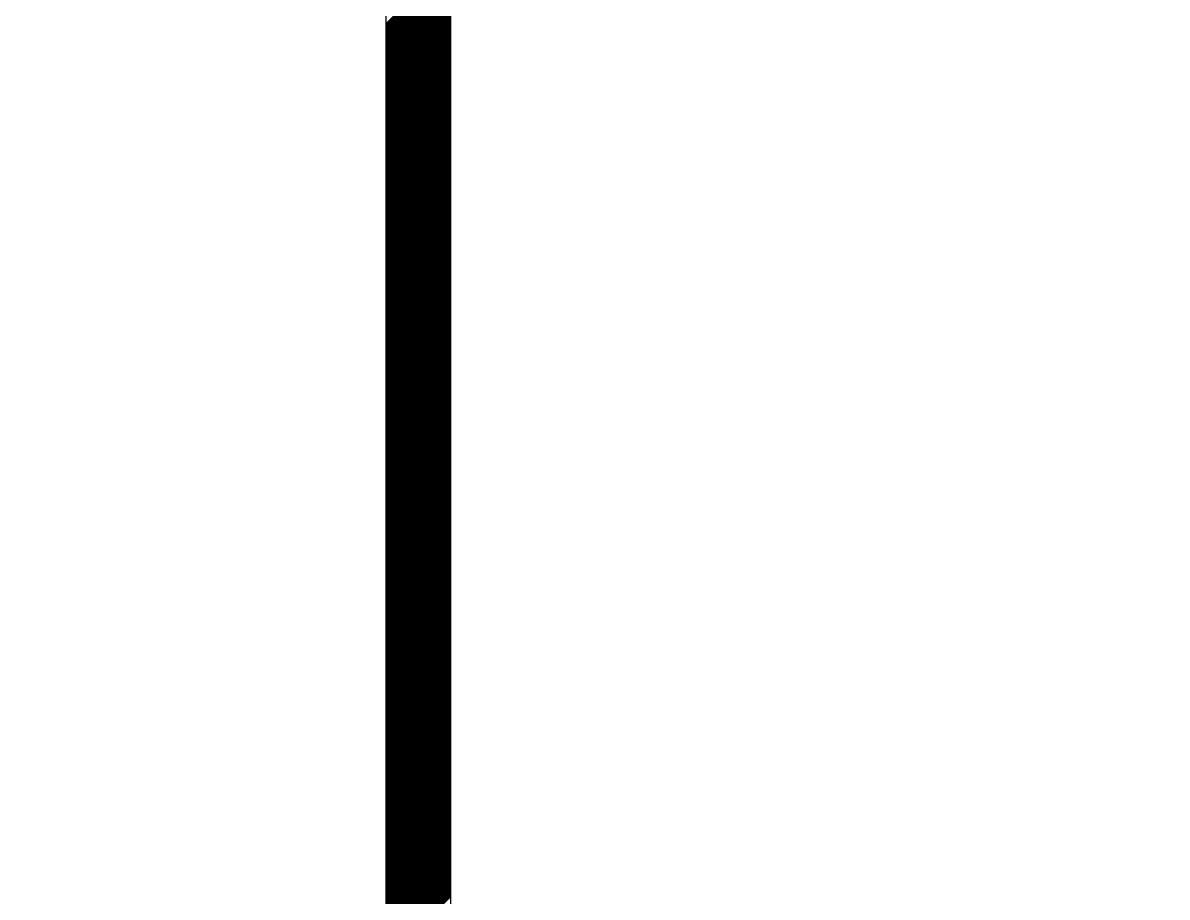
# Model space of a CAD drawing. Extents: x 7 to 3068, y 44 to 931.
# Drawn here: x 223.9 to 472.2, y 271.7 to 461.4 of the extents above; entities that cross this region are included whole.
import ezdxf

# ---------------------------------------------------------------- set-up
doc = ezdxf.new("R2010")
doc.units = 0
doc.layers.get('0').update_dxf_attribs({"linetype": 'CONTINUOUS'})

# ---------------------------------------------------------------- blocks, each defined once
blk = doc.blocks.new('*X50')
at = {"color": 0}
for p, q in [((302.67, 461.26), (316.67, 475.26)), ((302.67, 461.08), (316.67, 475.08)), ((302.67, 460.91), (316.67, 474.91)), ((302.67, 460.73), (316.67, 474.73)), ((302.67, 460.55), (316.67, 474.55)), ((302.67, 460.38), (316.67, 474.38)), ((302.67, 460.2), (316.67, 474.2)), ((302.67, 460.02), (316.67, 474.02)), ((302.67, 459.85), (316.67, 473.85)), ((302.67, 459.67), (316.67, 473.67)), ((302.67, 459.49), (316.67, 473.49)), ((302.67, 459.32), (316.67, 473.32)), ((302.67, 459.14), (316.67, 473.14)), ((302.67, 458.96), (316.67, 472.96)), ((302.67, 458.79), (316.67, 472.79)), ((302.67, 458.61), (316.67, 472.61)), ((302.67, 458.43), (316.67, 472.43)), ((302.67, 458.26), (316.67, 472.26)), ((302.67, 458.08), (316.67, 472.08)), ((302.67, 457.9), (316.67, 471.9)), ((302.67, 457.72), (316.67, 471.72)), ((302.67, 457.55), (316.67, 471.55)), ((302.67, 457.37), (316.67, 471.37)), ((302.67, 457.19), (316.67, 471.19)), ((302.67, 457.02), (316.67, 471.02)), ((302.67, 456.84), (316.67, 470.84)), ((302.67, 456.66), (316.67, 470.66)), ((302.67, 456.49), (316.67, 470.49)), ((302.67, 456.31), (316.67, 470.31)), ((302.67, 456.13), (316.67, 470.13)), ((302.67, 455.96), (316.67, 469.96)), ((302.67, 455.78), (316.67, 469.78)), ((302.67, 455.6), (316.67, 469.6)), ((302.67, 455.43), (316.67, 469.43)), ((302.67, 455.25), (316.67, 469.25)), ((302.67, 455.07), (316.67, 469.07)), ((302.67, 454.9), (316.67, 468.9)), ((302.67, 454.72), (316.67, 468.72)), ((302.67, 454.54), (316.67, 468.54)), ((302.67, 454.37), (316.67, 468.37)), ((302.67, 454.19), (316.67, 468.19)), ((302.67, 454.01), (316.67, 468.01)), ((302.67, 453.84), (316.67, 467.84)), ((302.67, 453.66), (316.67, 467.66)), ((302.67, 453.48), (316.67, 467.48)), ((302.67, 453.31), (316.67, 467.31)), ((302.67, 453.13), (316.67, 467.13)), ((302.67, 452.95), (316.67, 466.95)), ((302.67, 452.77), (316.67, 466.77)), ((302.67, 452.6), (316.67, 466.6)), ((302.67, 452.42), (316.67, 466.42)), ((302.67, 452.24), (316.67, 466.24)), ((302.67, 452.07), (316.67, 466.07)), ((302.67, 451.89), (316.67, 465.89)), ((302.67, 451.71), (316.67, 465.71)), ((302.67, 451.54), (316.67, 465.54)), ((302.67, 451.36), (316.67, 465.36)), ((302.67, 451.18), (316.67, 465.18)), ((302.67, 451.01), (316.67, 465.01)), ((302.67, 450.83), (316.67, 464.83)), ((302.67, 450.65), (316.67, 464.65)), ((302.67, 450.48), (316.67, 464.48)), ((302.67, 450.3), (316.67, 464.3)), ((302.67, 450.12), (316.67, 464.12)), ((302.67, 449.95), (316.67, 463.95)), ((302.67, 449.77), (316.67, 463.77)), ((302.67, 449.59), (316.67, 463.59)), ((302.67, 449.42), (316.67, 463.42)), ((302.67, 449.24), (316.67, 463.24)), ((302.67, 449.06), (316.67, 463.06)), ((302.67, 448.89), (316.67, 462.89)), ((302.67, 448.71), (316.67, 462.71)), ((302.67, 448.53), (316.67, 462.53)), ((302.67, 448.36), (316.67, 462.36)), ((302.67, 448.18), (316.67, 462.18)), ((302.67, 448), (316.67, 462)), ((302.67, 447.83), (316.67, 461.83)), ((302.67, 447.65), (316.67, 461.65)), ((302.67, 447.47), (316.67, 461.47)), ((302.67, 447.29), (316.67, 461.29)), ((302.67, 447.12), (316.67, 461.12)), ((302.67, 446.94), (316.67, 460.94)), ((302.67, 446.76), (316.67, 460.76)), ((302.67, 446.59), (316.67, 460.59)), ((302.67, 446.41), (316.67, 460.41)), ((302.67, 446.23), (316.67, 460.23)), ((302.67, 446.06), (316.67, 460.06)), ((302.67, 445.88), (316.67, 459.88)), ((302.67, 445.7), (316.67, 459.7)), ((302.67, 445.53), (316.67, 459.53)), ((302.67, 445.35), (316.67, 459.35)), ((302.67, 445.17), (316.67, 459.17)), ((302.67, 445), (316.67, 459)), ((302.67, 444.82), (316.67, 458.82)), ((302.67, 444.64), (316.67, 458.64)), ((302.67, 444.47), (316.67, 458.47)), ((302.67, 444.29), (316.67, 458.29)), ((302.67, 444.11), (316.67, 458.11)), ((302.67, 443.94), (316.67, 457.94)), ((302.67, 443.76), (316.67, 457.76)), ((302.67, 443.58), (316.67, 457.58)), ((302.67, 443.41), (316.67, 457.41)), ((302.67, 443.23), (316.67, 457.23)), ((302.67, 443.05), (316.67, 457.05)), ((302.67, 442.88), (316.67, 456.88)), ((302.67, 442.7), (316.67, 456.7)), ((302.67, 442.52), (316.67, 456.52)), ((302.67, 442.35), (316.67, 456.35)), ((302.67, 442.17), (316.67, 456.17)), ((302.67, 441.99), (316.67, 455.99)), ((302.67, 441.81), (316.67, 455.81)), ((302.67, 441.64), (316.67, 455.64)), ((302.67, 441.46), (316.67, 455.46)), ((302.67, 441.28), (316.67, 455.28)), ((302.67, 441.11), (316.67, 455.11)), ((302.67, 440.93), (316.67, 454.93)), ((302.67, 440.75), (316.67, 454.75)), ((302.67, 440.58), (316.67, 454.58)), ((302.67, 440.4), (316.67, 454.4)), ((302.67, 440.22), (316.67, 454.22)), ((302.67, 440.05), (316.67, 454.05)), ((302.67, 439.87), (316.67, 453.87)), ((302.67, 439.69), (316.67, 453.69)), ((302.67, 439.52), (316.67, 453.52)), ((302.67, 439.34), (316.67, 453.34)), ((302.67, 439.16), (316.67, 453.16)), ((302.67, 438.99), (316.67, 452.99)), ((302.67, 438.81), (316.67, 452.81)), ((302.67, 438.63), (316.67, 452.63)), ((302.67, 438.46), (316.67, 452.46)), ((302.67, 438.28), (316.67, 452.28)), ((302.67, 438.1), (316.67, 452.1)), ((302.67, 437.93), (316.67, 451.93)), ((302.67, 437.75), (316.67, 451.75)), ((302.67, 437.57), (316.67, 451.57)), ((302.67, 437.4), (316.67, 451.4)), ((302.67, 437.22), (316.67, 451.22)), ((302.67, 437.04), (316.67, 451.04)), ((302.67, 436.87), (316.67, 450.87)), ((302.67, 436.69), (316.67, 450.69)), ((302.67, 436.51), (316.67, 450.51)), ((302.67, 436.33), (316.67, 450.33)), ((302.67, 436.16), (316.67, 450.16)), ((302.67, 435.98), (316.67, 449.98)), ((302.67, 435.8), (316.67, 449.8)), ((302.67, 435.63), (316.67, 449.63)), ((302.67, 435.45), (316.67, 449.45)), ((302.67, 435.27), (316.67, 449.27)), ((302.67, 435.1), (316.67, 449.1)), ((302.67, 434.92), (316.67, 448.92)), ((302.67, 434.74), (316.67, 448.74)), ((302.67, 434.57), (316.67, 448.57)), ((302.67, 434.39), (316.67, 448.39)), ((302.67, 434.21), (316.67, 448.21)), ((302.67, 434.04), (316.67, 448.04)), ((302.67, 433.86), (316.67, 447.86)), ((302.67, 433.68), (316.67, 447.68)), ((302.67, 433.51), (316.67, 447.51)), ((302.67, 433.33), (316.67, 447.33)), ((302.67, 433.15), (316.67, 447.15)), ((302.67, 432.98), (316.67, 446.98)), ((302.67, 432.8), (316.67, 446.8)), ((302.67, 432.62), (316.67, 446.62)), ((302.67, 432.45), (316.67, 446.45)), ((302.67, 432.27), (316.67, 446.27)), ((302.67, 432.09), (316.67, 446.09)), ((302.67, 431.92), (316.67, 445.92)), ((302.67, 431.74), (316.67, 445.74)), ((302.67, 431.56), (316.67, 445.56)), ((302.67, 431.39), (316.67, 445.39)), ((302.67, 431.21), (316.67, 445.21)), ((302.67, 431.03), (316.67, 445.03)), ((302.67, 430.85), (316.67, 444.85)), ((302.67, 430.68), (316.67, 444.68)), ((302.67, 430.5), (316.67, 444.5)), ((302.67, 430.32), (316.67, 444.32)), ((302.67, 430.15), (316.67, 444.15)), ((302.67, 429.97), (316.67, 443.97)), ((302.67, 429.79), (316.67, 443.79)), ((302.67, 429.62), (316.67, 443.62)), ((302.67, 429.44), (316.67, 443.44)), ((302.67, 429.26), (316.67, 443.26)), ((302.67, 429.09), (316.67, 443.09)), ((302.67, 428.91), (316.67, 442.91)), ((302.67, 428.73), (316.67, 442.73)), ((302.67, 428.56), (316.67, 442.56)), ((302.67, 428.38), (316.67, 442.38)), ((302.67, 428.2), (316.67, 442.2)), ((302.67, 428.03), (316.67, 442.03)), ((302.67, 427.85), (316.67, 441.85)), ((302.67, 427.67), (316.67, 441.67)), ((302.67, 427.5), (316.67, 441.5)), ((302.67, 427.32), (316.67, 441.32)), ((302.67, 427.14), (316.67, 441.14)), ((302.67, 426.97), (316.67, 440.97)), ((302.67, 426.79), (316.67, 440.79)), ((302.67, 426.61), (316.67, 440.61)), ((302.67, 426.44), (316.67, 440.44)), ((302.67, 426.26), (316.67, 440.26)), ((302.67, 426.08), (316.67, 440.08)), ((302.67, 425.9), (316.67, 439.9)), ((302.67, 425.73), (316.67, 439.73)), ((302.67, 425.55), (316.67, 439.55)), ((302.67, 425.37), (316.67, 439.37)), ((302.67, 425.2), (316.67, 439.2)), ((302.67, 425.02), (316.67, 439.02)), ((302.67, 424.84), (316.67, 438.84)), ((302.67, 424.67), (316.67, 438.67)), ((302.67, 424.49), (316.67, 438.49)), ((302.67, 424.31), (316.67, 438.31)), ((302.67, 424.14), (316.67, 438.14)), ((302.67, 423.96), (316.67, 437.96)), ((302.67, 423.78), (316.67, 437.78)), ((302.67, 423.61), (316.67, 437.61)), ((302.67, 423.43), (316.67, 437.43)), ((302.67, 423.25), (316.67, 437.25)), ((302.67, 423.08), (316.67, 437.08)), ((302.67, 422.9), (316.67, 436.9)), ((302.67, 422.72), (316.67, 436.72)), ((302.67, 422.55), (316.67, 436.55)), ((302.67, 422.37), (316.67, 436.37)), ((302.67, 422.19), (316.67, 436.19)), ((302.67, 422.02), (316.67, 436.02)), ((302.67, 421.84), (316.67, 435.84)), ((302.67, 421.66), (316.67, 435.66)), ((302.67, 421.49), (316.67, 435.49)), ((302.67, 421.31), (316.67, 435.31)), ((302.67, 421.13), (316.67, 435.13)), ((302.67, 420.96), (316.67, 434.96)), ((302.67, 420.78), (316.67, 434.78)), ((302.67, 420.6), (316.67, 434.6)), ((302.67, 420.42), (316.67, 434.42)), ((302.67, 420.25), (316.67, 434.25)), ((302.67, 420.07), (316.67, 434.07)), ((302.67, 419.89), (316.67, 433.89)), ((302.67, 419.72), (316.67, 433.72)), ((302.67, 419.54), (316.67, 433.54)), ((302.67, 419.36), (316.67, 433.36)), ((302.67, 419.19), (316.67, 433.19)), ((302.67, 419.01), (316.67, 433.01)), ((302.67, 418.83), (316.67, 432.83)), ((302.67, 418.66), (316.67, 432.66)), ((302.67, 418.48), (316.67, 432.48)), ((302.67, 418.3), (316.67, 432.3)), ((302.67, 418.13), (316.67, 432.13)), ((302.67, 417.95), (316.67, 431.95)), ((302.67, 417.77), (316.67, 431.77)), ((302.67, 417.6), (316.67, 431.6)), ((302.67, 417.42), (316.67, 431.42)), ((302.67, 417.24), (316.67, 431.24)), ((302.67, 417.07), (316.67, 431.07)), ((302.67, 416.89), (316.67, 430.89)), ((302.67, 416.71), (316.67, 430.71)), ((302.67, 416.54), (316.67, 430.54)), ((302.67, 416.36), (316.67, 430.36)), ((302.67, 416.18), (316.67, 430.18)), ((302.67, 416.01), (316.67, 430.01)), ((302.67, 415.83), (316.67, 429.83)), ((302.67, 415.65), (316.67, 429.65)), ((302.67, 415.48), (316.67, 429.48)), ((302.67, 415.3), (316.67, 429.3)), ((302.67, 415.12), (316.67, 429.12)), ((302.67, 414.94), (316.67, 428.94)), ((302.67, 414.77), (316.67, 428.77)), ((302.67, 414.59), (316.67, 428.59)), ((302.67, 414.41), (316.67, 428.41)), ((302.67, 414.24), (316.67, 428.24)), ((302.67, 414.06), (316.67, 428.06)), ((302.67, 413.88), (316.67, 427.88)), ((302.67, 413.71), (316.67, 427.71)), ((302.67, 413.53), (316.67, 427.53)), ((302.67, 413.35), (316.67, 427.35)), ((302.67, 413.18), (316.67, 427.18)), ((302.67, 413), (316.67, 427)), ((302.67, 412.82), (316.67, 426.82)), ((302.67, 412.65), (316.67, 426.65)), ((302.67, 412.47), (316.67, 426.47)), ((302.67, 412.29), (316.67, 426.29)), ((302.67, 412.12), (316.67, 426.12)), ((302.67, 411.94), (316.67, 425.94)), ((302.67, 411.76), (316.67, 425.76)), ((302.67, 411.59), (316.67, 425.59)), ((302.67, 411.41), (316.67, 425.41)), ((302.67, 411.23), (316.67, 425.23)), ((302.67, 411.06), (316.67, 425.06)), ((302.67, 410.88), (316.67, 424.88)), ((302.67, 410.7), (316.67, 424.7)), ((302.67, 410.53), (316.67, 424.53)), ((302.67, 410.35), (316.67, 424.35)), ((302.67, 410.17), (316.67, 424.17)), ((302.67, 410), (316.67, 424)), ((302.67, 409.82), (316.67, 423.82)), ((302.67, 409.64), (316.67, 423.64)), ((302.67, 409.46), (316.67, 423.46)), ((302.67, 409.29), (316.67, 423.29)), ((302.67, 409.11), (316.67, 423.11)), ((302.67, 408.93), (316.67, 422.93)), ((302.67, 408.76), (316.67, 422.76)), ((302.67, 408.58), (316.67, 422.58)), ((302.67, 408.4), (316.67, 422.4)), ((302.67, 408.23), (316.67, 422.23)), ((302.67, 408.05), (316.67, 422.05)), ((302.67, 407.87), (316.67, 421.87)), ((302.67, 407.7), (316.67, 421.7)), ((302.67, 407.52), (316.67, 421.52)), ((302.67, 407.34), (316.67, 421.34)), ((302.67, 407.17), (316.67, 421.17)), ((302.67, 406.99), (316.67, 420.99)), ((302.67, 406.81), (316.67, 420.81)), ((302.67, 406.64), (316.67, 420.64)), ((302.67, 406.46), (316.67, 420.46)), ((302.67, 406.28), (316.67, 420.28)), ((302.67, 406.11), (316.67, 420.11)), ((302.67, 405.93), (316.67, 419.93)), ((302.67, 405.75), (316.67, 419.75)), ((302.67, 405.58), (316.67, 419.58)), ((302.67, 405.4), (316.67, 419.4)), ((302.67, 405.22), (316.67, 419.22)), ((302.67, 405.05), (316.67, 419.05)), ((302.67, 404.87), (316.67, 418.87)), ((302.67, 404.69), (316.67, 418.69)), ((302.67, 404.51), (316.67, 418.51)), ((302.67, 404.34), (316.67, 418.34)), ((302.67, 404.16), (316.67, 418.16)), ((302.67, 403.98), (316.67, 417.98)), ((302.67, 403.81), (316.67, 417.81)), ((302.67, 403.63), (316.67, 417.63)), ((302.67, 403.45), (316.67, 417.45)), ((302.67, 403.28), (316.67, 417.28)), ((302.67, 403.1), (316.67, 417.1)), ((302.67, 402.92), (316.67, 416.92)), ((302.67, 402.75), (316.67, 416.75)), ((302.67, 402.57), (316.67, 416.57)), ((302.67, 402.39), (316.67, 416.39)), ((302.67, 402.22), (316.67, 416.22)), ((302.67, 402.04), (316.67, 416.04)), ((302.67, 401.86), (316.67, 415.86)), ((302.67, 401.69), (316.67, 415.69)), ((302.67, 401.51), (316.67, 415.51)), ((302.67, 401.33), (316.67, 415.33)), ((302.67, 401.16), (316.67, 415.16)), ((302.67, 400.98), (316.67, 414.98)), ((302.67, 400.8), (316.67, 414.8)), ((302.67, 400.63), (316.67, 414.63)), ((302.67, 400.45), (316.67, 414.45)), ((302.67, 400.27), (316.67, 414.27)), ((302.67, 400.1), (316.67, 414.1)), ((302.67, 399.92), (316.67, 413.92)), ((302.67, 399.74), (316.67, 413.74)), ((302.67, 399.57), (316.67, 413.57)), ((302.67, 399.39), (316.67, 413.39)), ((302.67, 399.21), (316.67, 413.21)), ((302.67, 399.03), (316.67, 413.03)), ((302.67, 398.86), (316.67, 412.86)), ((302.67, 398.68), (316.67, 412.68)), ((302.67, 398.5), (316.67, 412.5)), ((302.67, 398.33), (316.67, 412.33)), ((302.67, 398.15), (316.67, 412.15)), ((302.67, 397.97), (316.67, 411.97)), ((302.67, 397.8), (316.67, 411.8)), ((302.67, 397.62), (316.67, 411.62)), ((302.67, 397.44), (316.67, 411.44)), ((302.67, 397.27), (316.67, 411.27)), ((302.67, 397.09), (316.67, 411.09)), ((302.67, 396.91), (316.67, 410.91)), ((302.67, 396.74), (316.67, 410.74)), ((302.67, 396.56), (316.67, 410.56)), ((302.67, 396.38), (316.67, 410.38)), ((302.67, 396.21), (316.67, 410.21)), ((302.67, 396.03), (316.67, 410.03)), ((302.67, 395.85), (316.67, 409.85)), ((302.67, 395.68), (316.67, 409.68)), ((302.67, 395.5), (316.67, 409.5)), ((302.67, 395.32), (316.67, 409.32)), ((302.67, 395.15), (316.67, 409.15)), ((302.67, 394.97), (316.67, 408.97)), ((302.67, 394.79), (316.67, 408.79)), ((302.67, 394.62), (316.67, 408.62)), ((302.67, 394.44), (316.67, 408.44)), ((302.67, 394.26), (316.67, 408.26)), ((302.67, 394.09), (316.67, 408.09)), ((302.67, 393.91), (316.67, 407.91)), ((302.67, 393.73), (316.67, 407.73)), ((302.67, 393.55), (316.67, 407.55)), ((302.67, 393.38), (316.67, 407.38)), ((302.67, 393.2), (316.67, 407.2)), ((302.67, 393.02), (316.67, 407.02)), ((302.67, 392.85), (316.67, 406.85)), ((302.67, 392.67), (316.67, 406.67)), ((302.67, 392.49), (316.67, 406.49)), ((302.67, 392.32), (316.67, 406.32)), ((302.67, 392.14), (316.67, 406.14)), ((302.67, 391.96), (316.67, 405.96)), ((302.67, 391.79), (316.67, 405.79)), ((302.67, 391.61), (316.67, 405.61)), ((302.67, 391.43), (316.67, 405.43)), ((302.67, 391.26), (316.67, 405.26)), ((302.67, 391.08), (316.67, 405.08)), ((302.67, 390.9), (316.67, 404.9)), ((302.67, 390.73), (316.67, 404.73)), ((302.67, 390.55), (316.67, 404.55)), ((302.67, 390.37), (316.67, 404.37)), ((302.67, 390.2), (316.67, 404.2)), ((302.67, 390.02), (316.67, 404.02)), ((302.67, 389.84), (316.67, 403.84)), ((302.67, 389.67), (316.67, 403.67)), ((302.67, 389.49), (316.67, 403.49)), ((302.67, 389.31), (316.67, 403.31)), ((302.67, 389.14), (316.67, 403.14)), ((302.67, 388.96), (316.67, 402.96)), ((302.67, 388.78), (316.67, 402.78)), ((302.67, 388.61), (316.67, 402.61)), ((302.67, 388.43), (316.67, 402.43)), ((302.67, 388.25), (316.67, 402.25)), ((302.67, 388.07), (316.67, 402.07)), ((302.67, 387.9), (316.67, 401.9)), ((302.67, 387.72), (316.67, 401.72)), ((302.67, 387.54), (316.67, 401.54)), ((302.67, 387.37), (316.67, 401.37)), ((302.67, 387.19), (316.67, 401.19)), ((302.67, 387.01), (316.67, 401.01)), ((302.67, 386.84), (316.67, 400.84)), ((302.67, 386.66), (316.67, 400.66)), ((302.67, 386.48), (316.67, 400.48)), ((302.67, 386.31), (316.67, 400.31)), ((302.67, 386.13), (316.67, 400.13)), ((302.67, 385.95), (316.67, 399.95)), ((302.67, 385.78), (316.67, 399.78)), ((302.67, 385.6), (316.67, 399.6)), ((302.67, 385.42), (316.67, 399.42)), ((302.67, 385.25), (316.67, 399.25)), ((302.67, 385.07), (316.67, 399.07)), ((302.67, 384.89), (316.67, 398.89)), ((302.67, 384.72), (316.67, 398.72)), ((302.67, 384.54), (316.67, 398.54)), ((302.67, 384.36), (316.67, 398.36)), ((302.67, 384.19), (316.67, 398.19)), ((302.67, 384.01), (316.67, 398.01)), ((302.67, 383.83), (316.67, 397.83)), ((302.67, 383.66), (316.67, 397.66)), ((302.67, 383.48), (316.67, 397.48)), ((302.67, 383.3), (316.67, 397.3)), ((302.67, 383.12), (316.67, 397.12)), ((302.67, 382.95), (316.67, 396.95)), ((302.67, 382.77), (316.67, 396.77)), ((302.67, 382.59), (316.67, 396.59)), ((302.67, 382.42), (316.67, 396.42)), ((302.67, 382.24), (316.67, 396.24)), ((302.67, 382.06), (316.67, 396.06)), ((302.67, 381.89), (316.67, 395.89)), ((302.67, 381.71), (316.67, 395.71)), ((302.67, 381.53), (316.67, 395.53)), ((302.67, 381.36), (316.67, 395.36)), ((302.67, 381.18), (316.67, 395.18)), ((302.67, 381), (316.67, 395)), ((302.67, 380.83), (316.67, 394.83)), ((302.67, 380.65), (316.67, 394.65)), ((302.67, 380.47), (316.67, 394.47)), ((302.67, 380.3), (316.67, 394.3)), ((302.67, 380.12), (316.67, 394.12)), ((302.67, 379.94), (316.67, 393.94)), ((302.67, 379.77), (316.67, 393.77)), ((302.67, 379.59), (316.67, 393.59)), ((302.67, 379.41), (316.67, 393.41)), ((302.67, 379.24), (316.67, 393.24)), ((302.67, 379.06), (316.67, 393.06)), ((302.67, 378.88), (316.67, 392.88)), ((302.67, 378.71), (316.67, 392.71)), ((302.67, 378.53), (316.67, 392.53)), ((302.67, 378.35), (316.67, 392.35)), ((302.67, 378.18), (316.67, 392.18)), ((302.67, 378), (316.67, 392)), ((302.67, 377.82), (316.67, 391.82)), ((302.67, 377.64), (316.67, 391.64)), ((302.67, 377.47), (316.67, 391.47)), ((302.67, 377.29), (316.67, 391.29)), ((302.67, 377.11), (316.67, 391.11)), ((302.67, 376.94), (316.67, 390.94)), ((302.67, 376.76), (316.67, 390.76)), ((302.67, 376.58), (316.67, 390.58)), ((302.67, 376.41), (316.67, 390.41)), ((302.67, 376.23), (316.67, 390.23)), ((302.67, 376.05), (316.67, 390.05)), ((302.67, 375.88), (316.67, 389.88)), ((302.67, 375.7), (316.67, 389.7)), ((302.67, 375.52), (316.67, 389.52)), ((302.67, 375.35), (316.67, 389.35)), ((302.67, 375.17), (316.67, 389.17)), ((302.67, 374.99), (316.67, 388.99)), ((302.67, 374.82), (316.67, 388.82)), ((302.67, 374.64), (316.67, 388.64)), ((302.67, 374.46), (316.67, 388.46)), ((302.67, 374.29), (316.67, 388.29)), ((302.67, 374.11), (316.67, 388.11)), ((302.67, 373.93), (316.67, 387.93)), ((302.67, 373.76), (316.67, 387.76)), ((302.67, 373.58), (316.67, 387.58)), ((302.67, 373.4), (316.67, 387.4)), ((302.67, 373.23), (316.67, 387.23)), ((302.67, 373.05), (316.67, 387.05)), ((302.67, 372.87), (316.67, 386.87)), ((302.67, 372.7), (316.67, 386.7)), ((302.67, 372.52), (316.67, 386.52)), ((302.67, 372.34), (316.67, 386.34)), ((302.67, 372.16), (316.67, 386.16)), ((302.67, 371.99), (316.67, 385.99)), ((302.67, 371.81), (316.67, 385.81)), ((302.67, 371.63), (316.67, 385.63)), ((302.67, 371.46), (316.67, 385.46)), ((302.67, 371.28), (316.67, 385.28)), ((302.67, 371.1), (316.67, 385.1)), ((302.67, 370.93), (316.67, 384.93)), ((302.67, 370.75), (316.67, 384.75)), ((302.67, 370.57), (316.67, 384.57)), ((302.67, 370.4), (316.67, 384.4)), ((302.67, 370.22), (316.67, 384.22)), ((302.67, 370.04), (316.67, 384.04)), ((302.67, 369.87), (316.67, 383.87)), ((302.67, 369.69), (316.67, 383.69)), ((302.67, 369.51), (316.67, 383.51)), ((302.67, 369.34), (316.67, 383.34)), ((302.67, 369.16), (316.67, 383.16)), ((302.67, 368.98), (316.67, 382.98)), ((302.67, 368.81), (316.67, 382.81)), ((302.67, 368.63), (316.67, 382.63)), ((302.67, 368.45), (316.67, 382.45)), ((302.67, 368.28), (316.67, 382.28)), ((302.67, 368.1), (316.67, 382.1)), ((302.67, 367.92), (316.67, 381.92)), ((302.67, 367.75), (316.67, 381.75)), ((302.67, 367.57), (316.67, 381.57)), ((302.67, 367.39), (316.67, 381.39)), ((302.67, 367.22), (316.67, 381.22)), ((302.67, 367.04), (316.67, 381.04)), ((302.67, 366.86), (316.67, 380.86)), ((302.67, 366.68), (316.67, 380.68)), ((302.67, 366.51), (316.67, 380.51)), ((302.67, 366.33), (316.67, 380.33)), ((302.67, 366.15), (316.67, 380.15)), ((302.67, 365.98), (316.67, 379.98)), ((302.67, 365.8), (316.67, 379.8)), ((302.67, 365.62), (316.67, 379.62)), ((302.67, 365.45), (316.67, 379.45)), ((302.67, 365.27), (316.67, 379.27)), ((302.67, 365.09), (316.67, 379.09)), ((302.67, 364.92), (316.67, 378.92)), ((302.67, 364.74), (316.67, 378.74)), ((302.67, 364.56), (316.67, 378.56)), ((302.67, 364.39), (316.67, 378.39)), ((302.67, 364.21), (316.67, 378.21)), ((302.67, 364.03), (316.67, 378.03)), ((302.67, 363.86), (316.67, 377.86)), ((302.67, 363.68), (316.67, 377.68)), ((302.67, 363.5), (316.67, 377.5)), ((302.67, 363.33), (316.67, 377.33)), ((302.67, 363.15), (316.67, 377.15)), ((302.67, 362.97), (316.67, 376.97)), ((302.67, 362.8), (316.67, 376.8)), ((302.67, 362.62), (316.67, 376.62)), ((302.67, 362.44), (316.67, 376.44)), ((302.67, 362.27), (316.67, 376.27)), ((302.67, 362.09), (316.67, 376.09)), ((302.67, 361.91), (316.67, 375.91)), ((302.67, 361.73), (316.67, 375.73)), ((302.67, 361.56), (316.67, 375.56)), ((302.67, 361.38), (316.67, 375.38)), ((302.67, 361.2), (316.67, 375.2)), ((302.67, 361.03), (316.67, 375.03)), ((302.67, 360.85), (316.67, 374.85)), ((302.67, 360.67), (316.67, 374.67)), ((302.67, 360.5), (316.67, 374.5)), ((302.67, 360.32), (316.67, 374.32)), ((302.67, 360.14), (316.67, 374.14)), ((302.67, 359.97), (316.67, 373.97)), ((302.67, 359.79), (316.67, 373.79)), ((302.67, 359.61), (316.67, 373.61)), ((302.67, 359.44), (316.67, 373.44)), ((302.67, 359.26), (316.67, 373.26)), ((302.67, 359.08), (316.67, 373.08)), ((302.67, 358.91), (316.67, 372.91)), ((302.67, 358.73), (316.67, 372.73)), ((302.67, 358.55), (316.67, 372.55)), ((302.67, 358.38), (316.67, 372.38)), ((302.67, 358.2), (316.67, 372.2)), ((302.67, 358.02), (316.67, 372.02)), ((302.67, 357.85), (316.67, 371.85)), ((302.67, 357.67), (316.67, 371.67)), ((302.67, 357.49), (316.67, 371.49)), ((302.67, 357.32), (316.67, 371.32)), ((302.67, 357.14), (316.67, 371.14)), ((302.67, 356.96), (316.67, 370.96)), ((302.67, 356.79), (316.67, 370.79)), ((302.67, 356.61), (316.67, 370.61)), ((302.67, 356.43), (316.67, 370.43)), ((302.67, 356.25), (316.67, 370.25)), ((302.67, 356.08), (316.67, 370.08)), ((302.67, 355.9), (316.67, 369.9)), ((302.67, 355.72), (316.67, 369.72)), ((302.67, 355.55), (316.67, 369.55)), ((302.67, 355.37), (316.67, 369.37)), ((302.67, 355.19), (316.67, 369.19)), ((302.67, 355.02), (316.67, 369.02)), ((302.67, 354.84), (316.67, 368.84)), ((302.67, 354.66), (316.67, 368.66)), ((302.67, 354.49), (316.67, 368.49)), ((302.67, 354.31), (316.67, 368.31)), ((302.67, 354.13), (316.67, 368.13)), ((302.67, 353.96), (316.67, 367.96)), ((302.67, 353.78), (316.67, 367.78)), ((302.67, 353.6), (316.67, 367.6)), ((302.67, 353.43), (316.67, 367.43)), ((302.67, 353.25), (316.67, 367.25)), ((302.67, 353.07), (316.67, 367.07)), ((302.67, 352.9), (316.67, 366.9)), ((302.67, 352.72), (316.67, 366.72)), ((302.67, 352.54), (316.67, 366.54)), ((302.67, 352.37), (316.67, 366.37)), ((302.67, 352.19), (316.67, 366.19)), ((302.67, 352.01), (316.67, 366.01)), ((302.67, 351.84), (316.67, 365.84)), ((302.67, 351.66), (316.67, 365.66)), ((302.67, 351.48), (316.67, 365.48)), ((302.67, 351.31), (316.67, 365.31)), ((302.67, 351.13), (316.67, 365.13)), ((302.67, 350.95), (316.67, 364.95)), ((302.67, 350.77), (316.67, 364.77)), ((302.67, 350.6), (316.67, 364.6)), ((302.67, 350.42), (316.67, 364.42)), ((302.67, 350.24), (316.67, 364.24)), ((302.67, 350.07), (316.67, 364.07)), ((302.67, 349.89), (316.67, 363.89)), ((302.67, 349.71), (316.67, 363.71)), ((302.67, 349.54), (316.67, 363.54)), ((302.67, 349.36), (316.67, 363.36)), ((302.67, 349.18), (316.67, 363.18)), ((302.67, 349.01), (316.67, 363.01)), ((302.67, 348.83), (316.67, 362.83)), ((302.67, 348.65), (316.67, 362.65)), ((302.67, 348.48), (316.67, 362.48)), ((302.67, 348.3), (316.67, 362.3)), ((302.67, 348.12), (316.67, 362.12)), ((302.67, 347.95), (316.67, 361.95)), ((302.67, 347.77), (316.67, 361.77)), ((302.67, 347.59), (316.67, 361.59)), ((302.67, 347.42), (316.67, 361.42)), ((302.67, 347.24), (316.67, 361.24)), ((302.67, 347.06), (316.67, 361.06)), ((302.67, 346.89), (316.67, 360.89)), ((302.67, 346.71), (316.67, 360.71)), ((302.67, 346.53), (316.67, 360.53)), ((302.67, 346.36), (316.67, 360.36)), ((302.67, 346.18), (316.67, 360.18)), ((302.67, 346), (316.67, 360)), ((302.67, 345.83), (316.67, 359.83)), ((302.67, 345.65), (316.67, 359.65)), ((302.67, 345.47), (316.67, 359.47)), ((302.67, 345.29), (316.67, 359.29)), ((302.67, 345.12), (316.67, 359.12)), ((302.67, 344.94), (316.67, 358.94)), ((302.67, 344.76), (316.67, 358.76)), ((302.67, 344.59), (316.67, 358.59)), ((302.67, 344.41), (316.67, 358.41)), ((302.67, 344.23), (316.67, 358.23)), ((302.67, 344.06), (316.67, 358.06)), ((302.67, 343.88), (316.67, 357.88)), ((302.67, 343.7), (316.67, 357.7)), ((302.67, 343.53), (316.67, 357.53)), ((302.67, 343.35), (316.67, 357.35)), ((302.67, 343.17), (316.67, 357.17)), ((302.67, 343), (316.67, 357)), ((302.67, 342.82), (316.67, 356.82)), ((302.67, 342.64), (316.67, 356.64)), ((302.67, 342.47), (316.67, 356.47)), ((302.67, 342.29), (316.67, 356.29)), ((302.67, 342.11), (316.67, 356.11)), ((302.67, 341.94), (316.67, 355.94)), ((302.67, 341.76), (316.67, 355.76)), ((302.67, 341.58), (316.67, 355.58)), ((302.67, 341.41), (316.67, 355.41)), ((302.67, 341.23), (316.67, 355.23)), ((302.67, 341.05), (316.67, 355.05)), ((302.67, 340.88), (316.67, 354.88)), ((302.67, 340.7), (316.67, 354.7)), ((302.67, 340.52), (316.67, 354.52)), ((302.67, 340.35), (316.67, 354.35)), ((302.67, 340.17), (316.67, 354.17)), ((302.67, 339.99), (316.67, 353.99)), ((302.67, 339.81), (316.67, 353.81)), ((302.67, 339.64), (316.67, 353.64)), ((302.67, 339.46), (316.67, 353.46)), ((302.67, 339.28), (316.67, 353.28)), ((302.67, 339.11), (316.67, 353.11)), ((302.67, 338.93), (316.67, 352.93)), ((302.67, 338.75), (316.67, 352.75)), ((302.67, 338.58), (316.67, 352.58)), ((302.67, 338.4), (316.67, 352.4)), ((302.67, 338.22), (316.67, 352.22)), ((302.67, 338.05), (316.67, 352.05)), ((302.67, 337.87), (316.67, 351.87)), ((302.67, 337.69), (316.67, 351.69)), ((302.67, 337.52), (316.67, 351.52)), ((302.67, 337.34), (316.67, 351.34)), ((302.67, 337.16), (316.67, 351.16)), ((302.67, 336.99), (316.67, 350.99)), ((302.67, 336.81), (316.67, 350.81)), ((302.67, 336.63), (316.67, 350.63)), ((302.67, 336.46), (316.67, 350.46)), ((302.67, 336.28), (316.67, 350.28)), ((302.67, 336.1), (316.67, 350.1)), ((302.67, 335.93), (316.67, 349.93)), ((302.67, 335.75), (316.67, 349.75)), ((302.67, 335.57), (316.67, 349.57)), ((302.67, 335.4), (316.67, 349.4)), ((302.67, 335.22), (316.67, 349.22)), ((302.67, 335.04), (316.67, 349.04)), ((302.67, 334.86), (316.67, 348.86)), ((302.67, 334.69), (316.67, 348.69)), ((302.67, 334.51), (316.67, 348.51)), ((302.67, 334.33), (316.67, 348.33)), ((302.67, 334.16), (316.67, 348.16)), ((302.67, 333.98), (316.67, 347.98)), ((302.67, 333.8), (316.67, 347.8)), ((302.67, 333.63), (316.67, 347.63)), ((302.67, 333.45), (316.67, 347.45)), ((302.67, 333.27), (316.67, 347.27)), ((302.67, 333.1), (316.67, 347.1)), ((302.67, 332.92), (316.67, 346.92)), ((302.67, 332.74), (316.67, 346.74)), ((302.67, 332.57), (316.67, 346.57)), ((302.67, 332.39), (316.67, 346.39)), ((302.67, 332.21), (316.67, 346.21)), ((302.67, 332.04), (316.67, 346.04)), ((302.67, 331.86), (316.67, 345.86)), ((302.67, 331.68), (316.67, 345.68)), ((302.67, 331.51), (316.67, 345.51)), ((302.67, 331.33), (316.67, 345.33)), ((302.67, 331.15), (316.67, 345.15)), ((302.67, 330.98), (316.67, 344.98)), ((302.67, 330.8), (316.67, 344.8)), ((302.67, 330.62), (316.67, 344.62)), ((302.67, 330.45), (316.67, 344.45)), ((302.67, 330.27), (316.67, 344.27)), ((302.67, 330.09), (316.67, 344.09)), ((302.67, 329.92), (316.67, 343.92)), ((302.67, 329.74), (316.67, 343.74)), ((302.67, 329.56), (316.67, 343.56)), ((302.67, 329.38), (316.67, 343.38)), ((302.67, 329.21), (316.67, 343.21)), ((302.67, 329.03), (316.67, 343.03)), ((302.67, 328.85), (316.67, 342.85)), ((302.67, 328.68), (316.67, 342.68)), ((302.67, 328.5), (316.67, 342.5)), ((302.67, 328.32), (316.67, 342.32)), ((302.67, 328.15), (316.67, 342.15)), ((302.67, 327.97), (316.67, 341.97)), ((302.67, 327.79), (316.67, 341.79)), ((302.67, 327.62), (316.67, 341.62)), ((302.67, 327.44), (316.67, 341.44)), ((302.67, 327.26), (316.67, 341.26)), ((302.67, 327.09), (316.67, 341.09)), ((302.67, 326.91), (316.67, 340.91)), ((302.67, 326.73), (316.67, 340.73)), ((302.67, 326.56), (316.67, 340.56)), ((302.67, 326.38), (316.67, 340.38)), ((302.67, 326.2), (316.67, 340.2)), ((302.67, 326.03), (316.67, 340.03)), ((302.67, 325.85), (316.67, 339.85)), ((302.67, 325.67), (316.67, 339.67)), ((302.67, 325.5), (316.67, 339.5)), ((302.67, 325.32), (316.67, 339.32)), ((302.67, 325.14), (316.67, 339.14)), ((302.67, 324.97), (316.67, 338.97)), ((302.67, 324.79), (316.67, 338.79)), ((302.67, 324.61), (316.67, 338.61)), ((302.67, 324.44), (316.67, 338.44)), ((302.67, 324.26), (316.67, 338.26)), ((302.67, 324.08), (316.67, 338.08)), ((302.67, 323.9), (316.67, 337.9)), ((302.67, 323.73), (316.67, 337.73)), ((302.67, 323.55), (316.67, 337.55)), ((302.67, 323.37), (316.67, 337.37)), ((302.67, 323.2), (316.67, 337.2)), ((302.67, 323.02), (316.67, 337.02)), ((302.67, 322.84), (316.67, 336.84)), ((302.67, 322.67), (316.67, 336.67)), ((302.67, 322.49), (316.67, 336.49)), ((302.67, 322.31), (316.67, 336.31)), ((302.67, 322.14), (316.67, 336.14)), ((302.67, 321.96), (316.67, 335.96)), ((302.67, 321.78), (316.67, 335.78)), ((302.67, 321.61), (316.67, 335.61)), ((302.67, 321.43), (316.67, 335.43)), ((302.67, 321.25), (316.67, 335.25)), ((302.67, 321.08), (316.67, 335.08)), ((302.67, 320.9), (316.67, 334.9)), ((302.67, 320.72), (316.67, 334.72)), ((302.67, 320.55), (316.67, 334.55)), ((302.67, 320.37), (316.67, 334.37)), ((302.67, 320.19), (316.67, 334.19)), ((302.67, 320.02), (316.67, 334.02)), ((302.67, 319.84), (316.67, 333.84)), ((302.67, 319.66), (316.67, 333.66)), ((302.67, 319.49), (316.67, 333.49)), ((302.67, 319.31), (316.67, 333.31)), ((302.67, 319.13), (316.67, 333.13)), ((302.67, 318.96), (316.67, 332.96)), ((302.67, 318.78), (316.67, 332.78)), ((302.67, 318.6), (316.67, 332.6)), ((302.67, 318.42), (316.67, 332.42)), ((302.67, 318.25), (316.67, 332.25)), ((302.67, 318.07), (316.67, 332.07)), ((302.67, 317.89), (316.67, 331.89)), ((302.67, 317.72), (316.67, 331.72)), ((302.67, 317.54), (316.67, 331.54)), ((302.67, 317.36), (316.67, 331.36)), ((302.67, 317.19), (316.67, 331.19)), ((302.67, 317.01), (316.67, 331.01)), ((302.67, 316.83), (316.67, 330.83)), ((302.67, 316.66), (316.67, 330.66)), ((302.67, 316.48), (316.67, 330.48)), ((302.67, 316.3), (316.67, 330.3)), ((302.67, 316.13), (316.67, 330.13)), ((302.67, 315.95), (316.67, 329.95)), ((302.67, 315.77), (316.67, 329.77)), ((302.67, 315.6), (316.67, 329.6)), ((302.67, 315.42), (316.67, 329.42)), ((302.67, 315.24), (316.67, 329.24)), ((302.67, 315.07), (316.67, 329.07)), ((302.67, 314.89), (316.67, 328.89)), ((302.67, 314.71), (316.67, 328.71)), ((302.67, 314.54), (316.67, 328.54)), ((302.67, 314.36), (316.67, 328.36)), ((302.67, 314.18), (316.67, 328.18)), ((302.67, 314.01), (316.67, 328.01)), ((302.67, 313.83), (316.67, 327.83)), ((302.67, 313.65), (316.67, 327.65)), ((302.67, 313.47), (316.67, 327.47)), ((302.67, 313.3), (316.67, 327.3)), ((302.67, 313.12), (316.67, 327.12)), ((302.67, 312.94), (316.67, 326.94)), ((302.67, 312.77), (316.67, 326.77)), ((302.67, 312.59), (316.67, 326.59)), ((302.67, 312.41), (316.67, 326.41)), ((302.67, 312.24), (316.67, 326.24)), ((302.67, 312.06), (316.67, 326.06)), ((302.67, 311.88), (316.67, 325.88)), ((302.67, 311.71), (316.67, 325.71)), ((302.67, 311.53), (316.67, 325.53)), ((302.67, 311.35), (316.67, 325.35)), ((302.67, 311.18), (316.67, 325.18)), ((302.67, 311), (316.67, 325)), ((302.67, 310.82), (316.67, 324.82)), ((302.67, 310.65), (316.67, 324.65)), ((302.67, 310.47), (316.67, 324.47)), ((302.67, 310.29), (316.67, 324.29)), ((302.67, 310.12), (316.67, 324.12)), ((302.67, 309.94), (316.67, 323.94)), ((302.67, 309.76), (316.67, 323.76)), ((302.67, 309.59), (316.67, 323.59)), ((302.67, 309.41), (316.67, 323.41)), ((302.67, 309.23), (316.67, 323.23)), ((302.67, 309.06), (316.67, 323.06)), ((302.67, 308.88), (316.67, 322.88)), ((302.67, 308.7), (316.67, 322.7)), ((302.67, 308.53), (316.67, 322.53)), ((302.67, 308.35), (316.67, 322.35)), ((302.67, 308.17), (316.67, 322.17)), ((302.67, 307.99), (316.67, 321.99)), ((302.67, 307.82), (316.67, 321.82)), ((302.67, 307.64), (316.67, 321.64)), ((302.67, 307.46), (316.67, 321.46)), ((302.67, 307.29), (316.67, 321.29)), ((302.67, 307.11), (316.67, 321.11)), ((302.67, 306.93), (316.67, 320.93)), ((302.67, 306.76), (316.67, 320.76)), ((302.67, 306.58), (316.67, 320.58)), ((302.67, 306.4), (316.67, 320.4)), ((302.67, 306.23), (316.67, 320.23)), ((302.67, 306.05), (316.67, 320.05)), ((302.67, 305.87), (316.67, 319.87)), ((302.67, 305.7), (316.67, 319.7)), ((302.67, 305.52), (316.67, 319.52)), ((302.67, 305.34), (316.67, 319.34)), ((302.67, 305.17), (316.67, 319.17)), ((302.67, 304.99), (316.67, 318.99)), ((302.67, 304.81), (316.67, 318.81)), ((302.67, 304.64), (316.67, 318.64)), ((302.67, 304.46), (316.67, 318.46)), ((302.67, 304.28), (316.67, 318.28)), ((302.67, 304.11), (316.67, 318.11)), ((302.67, 303.93), (316.67, 317.93)), ((302.67, 303.75), (316.67, 317.75)), ((302.67, 303.58), (316.67, 317.58)), ((302.67, 303.4), (316.67, 317.4)), ((302.67, 303.22), (316.67, 317.22)), ((302.67, 303.05), (316.67, 317.05)), ((302.67, 302.87), (316.67, 316.87)), ((302.67, 302.69), (316.67, 316.69)), ((302.67, 302.51), (316.67, 316.51)), ((302.67, 302.34), (316.67, 316.34)), ((302.67, 302.16), (316.67, 316.16)), ((302.67, 301.98), (316.67, 315.98)), ((302.67, 301.81), (316.67, 315.81)), ((302.67, 301.63), (316.67, 315.63)), ((302.67, 301.45), (316.67, 315.45)), ((302.67, 301.28), (316.67, 315.28)), ((302.67, 301.1), (316.67, 315.1)), ((302.67, 300.92), (316.67, 314.92)), ((302.67, 300.75), (316.67, 314.75)), ((302.67, 300.57), (316.67, 314.57)), ((302.67, 300.39), (316.67, 314.39)), ((302.67, 300.22), (316.67, 314.22)), ((302.67, 300.04), (316.67, 314.04)), ((302.67, 299.86), (316.67, 313.86)), ((302.67, 299.69), (316.67, 313.69)), ((302.67, 299.51), (316.67, 313.51)), ((302.67, 299.33), (316.67, 313.33)), ((302.67, 299.16), (316.67, 313.16)), ((302.67, 298.98), (316.67, 312.98)), ((302.67, 298.8), (316.67, 312.8)), ((302.67, 298.63), (316.67, 312.63)), ((302.67, 298.45), (316.67, 312.45)), ((302.67, 298.27), (316.67, 312.27)), ((302.67, 298.1), (316.67, 312.1)), ((302.67, 297.92), (316.67, 311.92)), ((302.67, 297.74), (316.67, 311.74)), ((302.67, 297.57), (316.67, 311.57)), ((302.67, 297.39), (316.67, 311.39)), ((302.67, 297.21), (316.67, 311.21)), ((302.67, 297.03), (316.67, 311.03)), ((302.67, 296.86), (316.67, 310.86)), ((302.67, 296.68), (316.67, 310.68)), ((302.67, 296.5), (316.67, 310.5)), ((302.67, 296.33), (316.67, 310.33)), ((302.67, 296.15), (316.67, 310.15)), ((302.67, 295.97), (316.67, 309.97)), ((302.67, 295.8), (316.67, 309.8)), ((302.67, 295.62), (316.67, 309.62)), ((302.67, 295.44), (316.67, 309.44)), ((302.67, 295.27), (316.67, 309.27)), ((302.67, 295.09), (316.67, 309.09)), ((302.67, 294.91), (316.67, 308.91)), ((302.67, 294.74), (316.67, 308.74)), ((302.67, 294.56), (316.67, 308.56)), ((302.67, 294.38), (316.67, 308.38)), ((302.67, 294.21), (316.67, 308.21)), ((302.67, 294.03), (316.67, 308.03)), ((302.67, 293.85), (316.67, 307.85)), ((302.67, 293.68), (316.67, 307.68)), ((302.67, 293.5), (316.67, 307.5)), ((302.67, 293.32), (316.67, 307.32)), ((302.67, 293.15), (316.67, 307.15)), ((302.67, 292.97), (316.67, 306.97)), ((302.67, 292.79), (316.67, 306.79)), ((302.67, 292.62), (316.67, 306.62)), ((302.67, 292.44), (316.67, 306.44)), ((302.67, 292.26), (316.67, 306.26)), ((302.67, 292.08), (316.67, 306.08)), ((302.67, 291.91), (316.67, 305.91)), ((302.67, 291.73), (316.67, 305.73)), ((302.67, 291.55), (316.67, 305.55)), ((302.67, 291.38), (316.67, 305.38)), ((302.67, 291.2), (316.67, 305.2)), ((302.67, 291.02), (316.67, 305.02)), ((302.67, 290.85), (316.67, 304.85)), ((302.67, 290.67), (316.67, 304.67)), ((302.67, 290.49), (316.67, 304.49)), ((302.67, 290.32), (316.67, 304.32)), ((302.67, 290.14), (316.67, 304.14)), ((302.67, 289.96), (316.67, 303.96)), ((302.67, 289.79), (316.67, 303.79)), ((302.67, 289.61), (316.67, 303.61)), ((302.67, 289.43), (316.67, 303.43)), ((302.67, 289.26), (316.67, 303.26)), ((302.67, 289.08), (316.67, 303.08)), ((302.67, 288.9), (316.67, 302.9)), ((302.67, 288.73), (316.67, 302.73)), ((302.67, 288.55), (316.67, 302.55)), ((302.67, 288.37), (316.67, 302.37)), ((302.67, 288.2), (316.67, 302.2)), ((302.67, 288.02), (316.67, 302.02)), ((302.67, 287.84), (316.67, 301.84)), ((302.67, 287.67), (316.67, 301.67)), ((302.67, 287.49), (316.67, 301.49)), ((302.67, 287.31), (316.67, 301.31)), ((302.67, 287.14), (316.67, 301.14)), ((302.67, 286.96), (316.67, 300.96)), ((302.67, 286.78), (316.67, 300.78)), ((302.67, 286.6), (316.67, 300.6)), ((302.67, 286.43), (316.67, 300.43)), ((302.67, 286.25), (316.67, 300.25)), ((302.67, 286.07), (316.67, 300.07)), ((302.67, 285.9), (316.67, 299.9)), ((302.67, 285.72), (316.67, 299.72)), ((302.67, 285.54), (316.67, 299.54)), ((302.67, 285.37), (316.67, 299.37)), ((302.67, 285.19), (316.67, 299.19)), ((302.67, 285.01), (316.67, 299.01)), ((302.67, 284.84), (316.67, 298.84)), ((302.67, 284.66), (316.67, 298.66)), ((302.67, 284.48), (316.67, 298.48)), ((302.67, 284.31), (316.67, 298.31)), ((302.67, 284.13), (316.67, 298.13)), ((302.67, 283.95), (316.67, 297.95)), ((302.67, 283.78), (316.67, 297.78)), ((302.67, 283.6), (316.67, 297.6)), ((302.67, 283.42), (316.67, 297.42)), ((302.67, 283.25), (316.67, 297.25)), ((302.67, 283.07), (316.67, 297.07)), ((302.67, 282.89), (316.67, 296.89)), ((302.67, 282.72), (316.67, 296.72)), ((302.67, 282.54), (316.67, 296.54)), ((302.67, 282.36), (316.67, 296.36)), ((302.67, 282.19), (316.67, 296.19)), ((302.67, 282.01), (316.67, 296.01)), ((302.67, 281.83), (316.67, 295.83)), ((302.67, 281.66), (316.67, 295.66)), ((302.67, 281.48), (316.67, 295.48)), ((302.67, 281.3), (316.67, 295.3)), ((302.67, 281.12), (316.67, 295.12)), ((302.67, 280.95), (316.67, 294.95)), ((302.67, 280.77), (316.67, 294.77)), ((302.67, 280.59), (316.67, 294.59)), ((302.67, 280.42), (316.67, 294.42)), ((302.67, 280.24), (316.67, 294.24)), ((302.67, 280.06), (316.67, 294.06)), ((302.67, 279.89), (316.67, 293.89)), ((302.67, 279.71), (316.67, 293.71)), ((302.67, 279.53), (316.67, 293.53)), ((302.67, 279.36), (316.67, 293.36)), ((302.67, 279.18), (316.67, 293.18)), ((302.67, 279), (316.67, 293)), ((302.67, 278.83), (316.67, 292.83)), ((302.67, 278.65), (316.67, 292.65)), ((302.67, 278.47), (316.67, 292.47)), ((302.67, 278.3), (316.67, 292.3)), ((302.67, 278.12), (316.67, 292.12)), ((302.67, 277.94), (316.67, 291.94)), ((302.67, 277.77), (316.67, 291.77)), ((302.67, 277.59), (316.67, 291.59)), ((302.67, 277.41), (316.67, 291.41)), ((302.67, 277.24), (316.67, 291.24)), ((302.67, 277.06), (316.67, 291.06)), ((302.67, 276.88), (316.67, 290.88)), ((302.67, 276.71), (316.67, 290.71)), ((302.67, 276.53), (316.67, 290.53)), ((302.67, 276.35), (316.67, 290.35)), ((302.67, 276.18), (316.67, 290.18)), ((302.67, 276), (316.67, 290)), ((302.67, 275.82), (316.67, 289.82)), ((302.67, 275.64), (316.67, 289.64)), ((302.67, 275.47), (316.67, 289.47)), ((302.67, 275.29), (316.67, 289.29)), ((302.67, 275.11), (316.67, 289.11)), ((302.67, 274.94), (316.67, 288.94)), ((302.67, 274.76), (316.67, 288.76)), ((302.67, 274.58), (316.67, 288.58)), ((302.67, 274.41), (316.67, 288.41)), ((302.67, 274.23), (316.67, 288.23)), ((302.67, 274.05), (316.67, 288.05)), ((302.67, 273.88), (316.67, 287.88)), ((302.67, 273.7), (316.67, 287.7)), ((302.67, 273.52), (316.67, 287.52)), ((302.67, 273.35), (316.67, 287.35)), ((302.67, 273.17), (316.67, 287.17)), ((302.67, 272.99), (316.67, 286.99)), ((302.67, 272.82), (316.67, 286.82)), ((302.67, 272.64), (316.67, 286.64)), ((302.67, 272.46), (316.67, 286.46)), ((302.67, 272.29), (316.67, 286.29)), ((302.67, 272.11), (316.67, 286.11)), ((302.67, 271.93), (316.67, 285.93)), ((302.67, 271.76), (316.67, 285.76)), ((302.67, 271.58), (316.67, 285.58)), ((302.67, 271.4), (316.67, 285.4)), ((302.67, 271.23), (316.67, 285.23)), ((302.67, 271.05), (316.67, 285.05)), ((302.67, 270.87), (316.67, 284.87)), ((302.67, 270.69), (316.67, 284.69)), ((302.67, 270.52), (316.67, 284.52)), ((302.67, 270.34), (316.67, 284.34)), ((302.67, 270.16), (316.67, 284.16)), ((302.67, 269.99), (316.67, 283.99)), ((302.67, 269.81), (316.67, 283.81)), ((302.67, 269.63), (316.67, 283.63)), ((302.67, 269.46), (316.67, 283.46)), ((302.67, 269.28), (316.67, 283.28)), ((302.67, 269.1), (316.67, 283.1)), ((302.67, 268.93), (316.67, 282.93)), ((302.67, 268.75), (316.67, 282.75)), ((302.67, 268.57), (316.67, 282.57)), ((302.67, 268.4), (316.67, 282.4)), ((302.67, 268.22), (316.67, 282.22)), ((302.67, 268.04), (316.67, 282.04)), ((302.67, 267.87), (316.67, 281.87)), ((302.67, 267.69), (316.67, 281.69)), ((302.67, 267.51), (316.67, 281.51)), ((302.67, 267.34), (316.67, 281.34)), ((302.67, 267.16), (316.67, 281.16)), ((302.67, 266.98), (316.67, 280.98)), ((302.67, 266.81), (316.67, 280.81)), ((302.67, 266.63), (316.67, 280.63)), ((302.67, 266.45), (316.67, 280.45)), ((302.67, 266.28), (316.67, 280.28)), ((302.67, 266.1), (316.67, 280.1)), ((302.67, 265.92), (316.67, 279.92)), ((302.67, 265.75), (316.67, 279.75)), ((302.67, 265.57), (316.67, 279.57)), ((302.67, 265.39), (316.67, 279.39)), ((302.67, 265.21), (316.67, 279.21)), ((302.67, 265.04), (316.67, 279.04)), ((302.67, 264.86), (316.67, 278.86)), ((302.67, 264.68), (316.67, 278.68)), ((302.67, 264.51), (316.67, 278.51)), ((302.67, 264.33), (316.67, 278.33)), ((302.67, 264.15), (316.67, 278.15)), ((302.67, 263.98), (316.67, 277.98)), ((302.67, 263.8), (316.67, 277.8)), ((302.67, 263.62), (316.67, 277.62)), ((302.67, 263.45), (316.67, 277.45)), ((302.67, 263.27), (316.67, 277.27)), ((302.67, 263.09), (316.67, 277.09)), ((302.67, 262.92), (316.67, 276.92)), ((302.67, 262.74), (316.67, 276.74)), ((302.67, 262.56), (316.67, 276.56)), ((302.67, 262.39), (316.67, 276.39)), ((302.67, 262.21), (316.67, 276.21)), ((302.67, 262.03), (316.67, 276.03)), ((302.67, 261.86), (316.67, 275.86)), ((302.67, 261.68), (316.67, 275.68)), ((302.67, 261.5), (316.67, 275.5)), ((302.67, 261.33), (316.67, 275.33)), ((302.67, 261.15), (316.67, 275.15)), ((302.67, 260.97), (316.67, 274.97)), ((302.67, 260.8), (316.67, 274.8)), ((302.67, 260.62), (316.67, 274.62)), ((302.67, 260.44), (316.67, 274.44)), ((302.67, 260.27), (316.67, 274.27)), ((302.67, 260.09), (316.67, 274.09)), ((302.67, 259.91), (316.67, 273.91)), ((302.67, 259.73), (316.67, 273.73)), ((302.67, 259.56), (316.67, 273.56)), ((302.67, 259.38), (316.67, 273.38)), ((302.67, 259.2), (316.67, 273.2)), ((302.67, 259.03), (316.67, 273.03)), ((302.67, 258.85), (316.67, 272.85)), ((302.67, 258.67), (316.67, 272.67)), ((302.67, 258.5), (316.67, 272.5)), ((302.67, 258.32), (316.67, 272.32)), ((302.67, 258.14), (316.67, 272.14)), ((302.67, 257.97), (316.67, 271.97)), ((302.67, 257.79), (316.67, 271.79))]:
    blk.add_line(p, q, dxfattribs=at)

msp = doc.modelspace()

# ---------------------------------------------------------------- linework, layer by layer
at = {"color": 18, "linetype": 'CONTINUOUS'}
msp.add_lwpolyline([(147.173, 156.788), (147.173, 178.388), (286.773, 178.388, 0.4142136), (302.673, 194.288), (302.673, 735.288, 0.4142136), (286.773, 751.188), (147.173, 751.188), (147.173, 772.788), (472.173, 772.788), (472.173, 751.188), (332.573, 751.188, 0.4142136), (316.673, 735.288), (316.673, 194.288, 0.4142136), (332.573, 178.388), (472.173, 178.388), (472.173, 156.788), (147.173, 156.788)], format="xyb", dxfattribs=at)

# ---------------------------------------------------------------- block references
at = {"color": 2, "linetype": 'CONTINUOUS'}
msp.add_blockref('*X50', (0, 0), dxfattribs=at)

doc.saveas('drawing.dxf')
